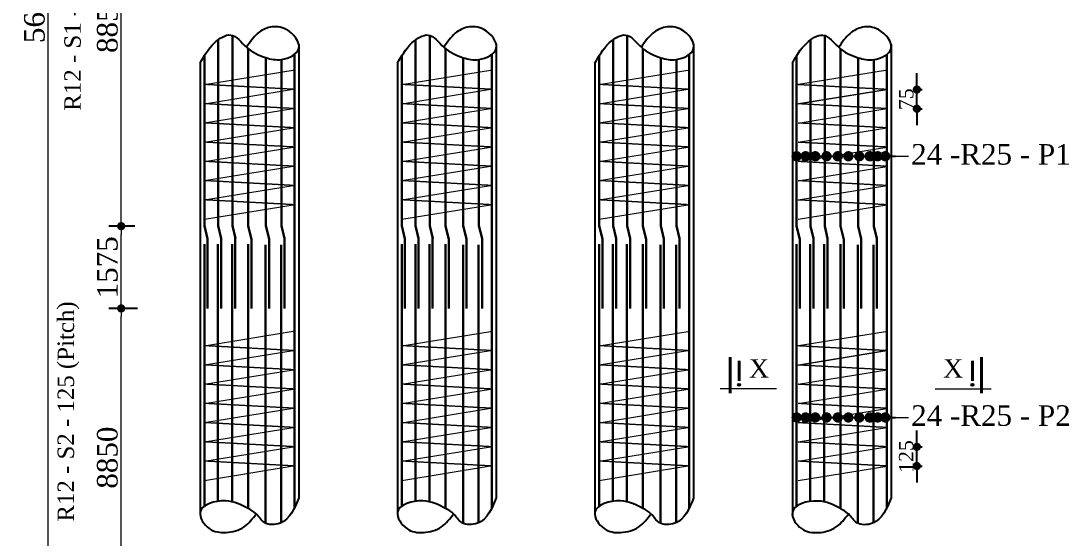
# Model space of a CAD drawing. Header units: millimetres. Extents: x -571543 to 35267, y -84886 to 197746.
# Drawn here: x -403498 to -390756, y 141440 to 147726 of the extents above; entities that cross this region are included whole.
import ezdxf

# ---------------------------------------------------------------- set-up
doc = ezdxf.new("R2010")
doc.units = ezdxf.units.MM
doc.header["$PDMODE"] = 2
doc.linetypes.add('DASHEDX2', pattern=[38.1, 25.4, -12.7])
doc.layers.get('Defpoints').update_dxf_attribs({"lineweight": 13})
for name, color, linetype, lineweight in [('Binder', 136, 'Continuous', 15), ('dim', 96, 'Continuous', 25), ('Dimision', 96, 'Continuous', 18), ('Reinf.', 12, 'Continuous', 30), ('Text', 7, 'Continuous', 15)]:
    doc.layers.add(name, color=color, linetype=linetype, lineweight=lineweight)
doc.layers.add('Pire Line', color=11, linetype='Continuous')
doc.styles.get("Standard").update_dxf_attribs({"font": 'times.ttf'})
doc.dimstyles.new('ISO-25', dxfattribs={"dimtxt": 175, "dimasz": 100, "dimexe": 65, "dimexo": 115.625, "dimgap": 40, "dimtad": 1, "dimtoh": 1, "dimdec": 0, "dimtxsty": 'Standard', "dimblk": 'DOT', "dimcen": 300, "dimclrd": 256, "dimclre": 256, "dimclrt": 256, "dimadec": 0, "dimazin": 0, "dimtfac": 1, "dimtdec": 0, "dimtix": 1, "dimtmove": 0, "dimatfit": 3, "dimldrblk": 'DOT', "dimfxl": 75, "dimlwd": -1, "dimarcsym": 0})

# ---------------------------------------------------------------- blocks, each defined once
blk = doc.blocks.new('_Dot')
at = {"color": 0, "linetype": 'ByBlock', "lineweight": -2}
blk.add_line((-0.5, 0), (-1, 0), dxfattribs=at)
at = {"color": 0, "linetype": 'ByBlock', "const_width": 0.5}
blk.add_lwpolyline([(-0.25, 0, 1), (0.25, 0, 1)], format="xyb", close=True, dxfattribs=at)
blk = doc.blocks.new('*D302')
at = {"layer": 'Defpoints', "color": 0, "ltscale": 3, "transparency": 16777216}
for p in [(-402279, 145231), (-401996, 145231), (-401965, 144231)]:
    blk.add_point(p, dxfattribs=at)
at = {"layer": 'Dimision', "color": 1, "lineweight": -2, "ltscale": 3, "transparency": 16777216}
for p, q in [((-402112, 145231), (-402429, 145231)), ((-402081, 144231), (-402429, 144231))]:
    blk.add_line(p, q, dxfattribs=at)
at = {"layer": 'Dimision', "ltscale": 3, "transparency": 16777216}
blk.add_line((-402279, 144331), (-402279, 145131), dxfattribs=at)
at = {"layer": 'Dimision', "ltscale": 3, "transparency": 16777216, "xscale": 100, "yscale": 100, "zscale": 100}
for p, rotation in [((-402279, 145231), 90), ((-402279, 144231), 270)]:
    blk.add_blockref('_Dot', p, dxfattribs=dict(at, rotation=rotation))
at = {"layer": 'Dimision', "ltscale": 3, "transparency": 16777216, "insert": (-402446, 144731), "char_height": 250, "attachment_point": 5, "rotation": 90}
blk.add_mtext('1575', dxfattribs=at)
blk = doc.blocks.new('*D304')
at = {"layer": 'Defpoints', "color": 0, "ltscale": 3, "transparency": 16777216}
for p in [(-402279, 144231), (-401965, 144231), (-401996, 140604)]:
    blk.add_point(p, dxfattribs=at)
at = {"layer": 'Dimision', "color": 1, "lineweight": -2, "ltscale": 3, "transparency": 16777216}
for p, q in [((-402081, 144231), (-402429, 144231)), ((-402112, 140604), (-402429, 140604))]:
    blk.add_line(p, q, dxfattribs=at)
at = {"layer": 'Dimision', "ltscale": 3, "transparency": 16777216}
blk.add_line((-402279, 140704), (-402279, 144131), dxfattribs=at)
at = {"layer": 'Dimision', "ltscale": 3, "transparency": 16777216, "xscale": 100, "yscale": 100, "zscale": 100}
for p, rotation in [((-402279, 144231), 90), ((-402279, 140604), 270)]:
    blk.add_blockref('_Dot', p, dxfattribs=dict(at, rotation=rotation))
at = {"layer": 'Dimision', "ltscale": 3, "transparency": 16777216, "insert": (-402446, 142417), "char_height": 250, "attachment_point": 5, "rotation": 90}
blk.add_mtext('8850', dxfattribs=at)
blk = doc.blocks.new('*D305')
at = {"layer": 'Defpoints', "color": 0, "ltscale": 3, "transparency": 16777216}
for p in [(-402279, 150196), (-401977, 150196), (-401996, 145231)]:
    blk.add_point(p, dxfattribs=at)
at = {"layer": 'Dimision', "color": 1, "lineweight": -2, "ltscale": 3, "transparency": 16777216}
for p, q in [((-402093, 150196), (-402429, 150196)), ((-402112, 145231), (-402429, 145231))]:
    blk.add_line(p, q, dxfattribs=at)
at = {"layer": 'Dimision', "ltscale": 3, "transparency": 16777216}
blk.add_line((-402279, 145331), (-402279, 150096), dxfattribs=at)
at = {"layer": 'Dimision', "ltscale": 3, "transparency": 16777216, "xscale": 100, "yscale": 100, "zscale": 100}
for p, rotation in [((-402279, 150196), 90), ((-402279, 145231), 270)]:
    blk.add_blockref('_Dot', p, dxfattribs=dict(at, rotation=rotation))
at = {"layer": 'Dimision', "ltscale": 3, "transparency": 16777216, "insert": (-402446, 147714), "char_height": 250, "attachment_point": 5, "rotation": 90}
blk.add_mtext('8850', dxfattribs=at)
blk = doc.blocks.new('*D309')
at = {"layer": 'Defpoints', "color": 0, "ltscale": 3, "transparency": 16777216}
for p in [(-403166, 162766), (-402779, 162766), (-402612, 133091)]:
    blk.add_point(p, dxfattribs=at)
at = {"layer": 'Dimision', "color": 1, "lineweight": -2, "ltscale": 3, "transparency": 16777216}
for p, q in [((-402894, 162766), (-403316, 162766)), ((-402728, 133091), (-403316, 133091))]:
    blk.add_line(p, q, dxfattribs=at)
at = {"layer": 'Dimision', "ltscale": 3, "transparency": 16777216}
blk.add_line((-403166, 133191), (-403166, 162666), dxfattribs=at)
at = {"layer": 'Dimision', "ltscale": 3, "transparency": 16777216, "xscale": 100, "yscale": 100, "zscale": 100}
for p, rotation in [((-403166, 162766), 90), ((-403166, 133091), 270)]:
    blk.add_blockref('_Dot', p, dxfattribs=dict(at, rotation=rotation))
at = {"layer": 'Dimision', "ltscale": 3, "transparency": 16777216, "insert": (-403333, 147929), "char_height": 250, "attachment_point": 5, "rotation": 90}
blk.add_mtext('56450', dxfattribs=at)
blk = doc.blocks.new('*D365')
at = {"layer": 'Defpoints', "color": 0, "ltscale": 3, "transparency": 16777216}
for p in [(-393015, 146892), (-392606, 146892), (-393029, 146659)]:
    blk.add_point(p, dxfattribs=at)
at = {"layer": 'Pire Line', "linetype": 'Continuous', "ltscale": 3, "transparency": 16777216}
for p, q in [((-392606, 146992), (-392606, 147092)), ((-392606, 146659), (-392606, 146892)), ((-392606, 146559), (-392606, 146459))]:
    blk.add_line(p, q, dxfattribs=at)
at = {"layer": 'Pire Line', "linetype": 'Continuous', "lineweight": -2, "ltscale": 3, "transparency": 16777216}
for p, q in [((-392641, 146892), (-392541, 146892)), ((-392641, 146659), (-392541, 146659))]:
    blk.add_line(p, q, dxfattribs=at)
at = {"layer": 'Pire Line', "ltscale": 3, "transparency": 16777216, "xscale": 100, "yscale": 100, "zscale": 100}
for p, rotation in [((-392606, 146892), 270), ((-392606, 146659), 90)]:
    blk.add_blockref('_Dot', p, dxfattribs=dict(at, rotation=rotation))
at = {"layer": 'Pire Line', "ltscale": 3, "transparency": 16777216, "insert": (-392735, 146775), "char_height": 175, "attachment_point": 5, "rotation": 90}
blk.add_mtext('75', dxfattribs=at)
blk = doc.blocks.new('*D368')
at = {"layer": 'Defpoints', "color": 0, "ltscale": 3, "transparency": 16777216}
for p in [(-393015, 142548), (-392606, 142548), (-393029, 142315)]:
    blk.add_point(p, dxfattribs=at)
at = {"layer": 'Pire Line', "linetype": 'Continuous', "ltscale": 3, "transparency": 16777216}
for p, q in [((-392606, 142648), (-392606, 142748)), ((-392606, 142315), (-392606, 142548)), ((-392606, 142215), (-392606, 142115))]:
    blk.add_line(p, q, dxfattribs=at)
at = {"layer": 'Pire Line', "linetype": 'Continuous', "lineweight": -2, "ltscale": 3, "transparency": 16777216}
for p, q in [((-392641, 142548), (-392541, 142548)), ((-392641, 142315), (-392541, 142315))]:
    blk.add_line(p, q, dxfattribs=at)
at = {"layer": 'Pire Line', "ltscale": 3, "transparency": 16777216, "xscale": 100, "yscale": 100, "zscale": 100}
for p, rotation in [((-392606, 142548), 270), ((-392606, 142315), 90)]:
    blk.add_blockref('_Dot', p, dxfattribs=dict(at, rotation=rotation))
at = {"layer": 'Pire Line', "ltscale": 3, "transparency": 16777216, "insert": (-392735, 142431), "char_height": 175, "attachment_point": 5, "rotation": 90}
blk.add_mtext('125', dxfattribs=at)

msp = doc.modelspace()

# ---------------------------------------------------------------- hatches: boundary and pattern name
at = {"layer": 'Text'}
for points in [[(-394766.8, 143320.4, 1), (-394766.8, 143284.6, 1)], [(-391930.1, 143320.4, -1), (-391930.1, 143284.6, -1)]]:
    msp.add_hatch(color=256, dxfattribs=at).paths.add_polyline_path(points)

# ---------------------------------------------------------------- linework, layer by layer
at = {"layer": 'Binder', "ltscale": 5}
for p, q in [((-401268.1, 146953.6), (-400189.3, 147128.8)), ((-398868.2, 146953.5), (-397789.4, 147128.6)), ((-396468.2, 146953.5), (-395389.4, 147128.6)), ((-394068.1, 146952.5), (-392989.3, 147127.7)), ((-401268.1, 146719.8), (-400189.3, 146895)), ((-398868.2, 146719.7), (-397789.4, 146894.8)), ((-396468.2, 146719.7), (-395389.4, 146894.8)), ((-394068.1, 146718.7), (-392989.3, 146893.9)), ((-394051, 146718.7), (-392972.2, 146893.9)), ((-401268.1, 146486), (-400189.3, 146661.1)), ((-398868.2, 146485.9), (-397789.4, 146661)), ((-396468.2, 146485.9), (-395389.4, 146661)), ((-394051, 146484.9), (-392972.2, 146660.1)), ((-401268.1, 146252.2), (-400189.3, 146427.3)), ((-398868.2, 146252.1), (-397789.4, 146427.2)), ((-396468.2, 146252.1), (-395389.4, 146427.2)), ((-394051, 146251.1), (-392972.2, 146426.3)), ((-401268.1, 146018.4), (-400189.3, 146193.5)), ((-398868.2, 146018.3), (-397789.4, 146193.4)), ((-396468.2, 146018.3), (-395389.4, 146193.4)), ((-394051, 146017.3), (-392972.2, 146192.4)), ((-401268.1, 145784.6), (-400189.3, 145959.7)), ((-398868.2, 145784.5), (-397789.4, 145959.6)), ((-396468.2, 145784.5), (-395389.4, 145959.6)), ((-394051, 145783.5), (-392972.2, 145958.6)), ((-401268.1, 145550.8), (-400189.3, 145725.9)), ((-398868.2, 145550.6), (-397789.4, 145725.8)), ((-396468.2, 145550.6), (-395389.4, 145725.8)), ((-394051, 145549.7), (-392972.2, 145724.8)), ((-401268.1, 145317), (-400189.3, 145492.1)), ((-398868.2, 145316.8), (-397789.4, 145492)), ((-396468.2, 145316.8), (-395389.4, 145492)), ((-394051, 145315.9), (-392972.2, 145491)), ((-401268.1, 143777.6), (-400189.3, 143952.7)), ((-398868.2, 143777.5), (-397789.4, 143952.6)), ((-396468.2, 143777.5), (-395389.4, 143952.6)), ((-394068.1, 143776.5), (-392989.3, 143951.7)), ((-401268.1, 143543.8), (-400189.3, 143718.9)), ((-398868.2, 143543.7), (-397789.4, 143718.8)), ((-396468.2, 143543.7), (-395389.4, 143718.8)), ((-394068.1, 143542.7), (-392989.3, 143717.8)), ((-394051, 143542.7), (-392972.2, 143717.8)), ((-401268.1, 143310), (-400189.3, 143485.1)), ((-398868.2, 143309.9), (-397789.4, 143485)), ((-396468.2, 143309.9), (-395389.4, 143485)), ((-394051, 143308.9), (-392972.2, 143484)), ((-401268.1, 143076.2), (-400189.3, 143251.3)), ((-398868.2, 143076), (-397789.4, 143251.2)), ((-396468.2, 143076), (-395389.4, 143251.2)), ((-394051, 143075.1), (-392972.2, 143250.2)), ((-401268.1, 142842.4), (-400189.3, 143017.5)), ((-398868.2, 142842.2), (-397789.4, 143017.4)), ((-396468.2, 142842.2), (-395389.4, 143017.4)), ((-394051, 142841.3), (-392972.2, 143016.4)), ((-401268.1, 142608.5), (-400189.3, 142783.7)), ((-398868.2, 142608.4), (-397789.4, 142783.6)), ((-396468.2, 142608.4), (-395389.4, 142783.6)), ((-394051, 142607.5), (-392972.2, 142782.6)), ((-401268.1, 142374.7), (-400189.3, 142549.9)), ((-398868.2, 142374.6), (-397789.4, 142549.8)), ((-396468.2, 142374.6), (-395389.4, 142549.8)), ((-394051, 142373.7), (-392972.2, 142548.8)), ((-401268.1, 142140.9), (-400189.3, 142316.1)), ((-398868.2, 142140.8), (-397789.4, 142316)), ((-396468.2, 142140.8), (-395389.4, 142316)), ((-394051, 142139.8), (-392972.2, 142315))]:
    msp.add_line(p, q, dxfattribs=at)
at = {"layer": 'Binder', "linetype": 'DASHEDX2', "ltscale": 0.007}
for p, q in [((-400189.3, 146895), (-401268.1, 146953.6)), ((-397789.4, 146894.8), (-398868.2, 146953.5)), ((-395389.4, 146894.8), (-396468.2, 146953.5)), ((-392989.3, 146893.9), (-394068.1, 146952.5)), ((-400189.3, 146661.1), (-401268.1, 146719.8)), ((-397789.4, 146661), (-398868.2, 146719.7)), ((-395389.4, 146661), (-396468.2, 146719.7)), ((-392972.2, 146660.1), (-394051, 146718.7)), ((-400189.3, 146427.3), (-401268.1, 146486)), ((-397789.4, 146427.2), (-398868.2, 146485.9)), ((-395389.4, 146427.2), (-396468.2, 146485.9)), ((-392972.2, 146426.3), (-394051, 146484.9)), ((-400189.3, 146193.5), (-401268.1, 146252.2)), ((-397789.4, 146193.4), (-398868.2, 146252.1)), ((-395389.4, 146193.4), (-396468.2, 146252.1)), ((-392972.2, 146192.4), (-394051, 146251.1)), ((-400189.3, 145959.7), (-401268.1, 146018.4)), ((-397789.4, 145959.6), (-398868.2, 146018.3)), ((-395389.4, 145959.6), (-396468.2, 146018.3)), ((-392972.2, 145958.6), (-394051, 146017.3)), ((-400189.3, 145725.9), (-401268.1, 145784.6)), ((-397789.4, 145725.8), (-398868.2, 145784.5)), ((-395389.4, 145725.8), (-396468.2, 145784.5)), ((-392972.2, 145724.8), (-394051, 145783.5)), ((-400189.3, 145492.1), (-401268.1, 145550.8)), ((-397789.4, 145492), (-398868.2, 145550.6)), ((-395389.4, 145492), (-396468.2, 145550.6)), ((-392972.2, 145491), (-394051, 145549.7)), ((-400189.3, 143718.9), (-401268.1, 143777.6)), ((-397789.4, 143718.8), (-398868.2, 143777.5)), ((-395389.4, 143718.8), (-396468.2, 143777.5)), ((-392989.3, 143717.8), (-394068.1, 143776.5)), ((-400189.3, 143485.1), (-401268.1, 143543.8)), ((-397789.4, 143485), (-398868.2, 143543.7)), ((-395389.4, 143485), (-396468.2, 143543.7)), ((-392972.2, 143484), (-394051, 143542.7)), ((-400189.3, 143251.3), (-401268.1, 143310)), ((-397789.4, 143251.2), (-398868.2, 143309.9)), ((-395389.4, 143251.2), (-396468.2, 143309.9)), ((-392972.2, 143250.2), (-394051, 143308.9)), ((-400189.3, 143017.5), (-401268.1, 143076.2)), ((-397789.4, 143017.4), (-398868.2, 143076)), ((-395389.4, 143017.4), (-396468.2, 143076)), ((-392972.2, 143016.4), (-394051, 143075.1)), ((-400189.3, 142783.7), (-401268.1, 142842.4)), ((-397789.4, 142783.6), (-398868.2, 142842.2)), ((-395389.4, 142783.6), (-396468.2, 142842.2)), ((-392972.2, 142782.6), (-394051, 142841.3)), ((-400189.3, 142549.9), (-401268.1, 142608.5)), ((-397789.4, 142549.8), (-398868.2, 142608.4)), ((-395389.4, 142549.8), (-396468.2, 142608.4)), ((-392972.2, 142548.8), (-394051, 142607.5)), ((-400189.3, 142316.1), (-401268.1, 142374.7)), ((-397789.4, 142316), (-398868.2, 142374.6)), ((-395389.4, 142316), (-396468.2, 142374.6)), ((-392972.2, 142315), (-394051, 142373.7))]:
    msp.add_line(p, q, dxfattribs=at)
at = {"layer": 'dim', "ltscale": 30}
for points in [[(-401319.8, 147213.7), (-401145.4, 147458.5), (-400947.7, 147555.1), (-400755.5, 147407), (-400519.9, 147279.9), (-400329.3, 147257.7), (-400119.7, 147390.7), (-400272, 147621.5), (-400467.9, 147650.1), (-400617.6, 147576.2), (-400755.5, 147407)], [(-398919.9, 147213.6), (-398745.4, 147458.4), (-398547.8, 147555), (-398355.5, 147406.9), (-398120, 147279.7), (-397929.3, 147257.6), (-397719.8, 147390.6), (-397872.1, 147621.4), (-398067.9, 147650), (-398217.6, 147576.1), (-398355.5, 147406.9)], [(-396519.9, 147213.6), (-396345.4, 147458.4), (-396147.8, 147555), (-395955.5, 147406.9), (-395720, 147279.7), (-395529.3, 147257.6), (-395319.8, 147390.6), (-395472.1, 147621.4), (-395667.9, 147650), (-395817.6, 147576.1), (-395955.5, 147406.9)], [(-394119.8, 147212.6), (-393945.4, 147457.4), (-393747.7, 147554), (-393555.5, 147405.9), (-393319.9, 147278.8), (-393129.3, 147256.7), (-392919.7, 147389.6), (-393072, 147620.4), (-393267.9, 147649), (-393417.6, 147575.1), (-393555.5, 147405.9)], [(-400119.7, 141929.7), (-400347.3, 141619.8), (-400537.2, 141627.2), (-400638.4, 141733.2), (-400735.7, 141799.1), (-401010, 141890.9), (-401319.7, 141753.6), (-401207.6, 141554.8), (-401004.7, 141507.1), (-400785.6, 141575.8), (-400638.4, 141733.2)], [(-397719.8, 141929.5), (-397947.4, 141619.7), (-398137.2, 141627.1), (-398238.4, 141733.1), (-398335.8, 141799), (-398610, 141890.8), (-398919.8, 141753.4), (-398807.6, 141554.7), (-398604.8, 141507), (-398385.7, 141575.7), (-398238.4, 141733.1)], [(-395319.8, 141929.5), (-395547.4, 141619.7), (-395737.2, 141627.1), (-395838.4, 141733.1), (-395935.8, 141799), (-396210, 141890.8), (-396519.8, 141753.4), (-396407.6, 141554.7), (-396204.8, 141507), (-395985.7, 141575.7), (-395838.4, 141733.1)], [(-392919.7, 141928.6), (-393147.3, 141618.7), (-393337.2, 141626.2), (-393438.4, 141732.2), (-393535.7, 141798), (-393810, 141889.8), (-394119.7, 141752.5), (-394007.6, 141553.8), (-393804.7, 141506), (-393585.6, 141574.7), (-393438.4, 141732.2)]]:
    msp.add_spline(points, degree=3, dxfattribs=at)
at = {"layer": 'Dimision', "ltscale": 5}
for p, q in [((-400324.7, 147598.2), (-400324.7, 147598.2)), ((-400324.7, 147598.2), (-400324.7, 147598.2)), ((-397924.8, 147598.1), (-397924.8, 147598.1)), ((-397924.8, 147598.1), (-397924.8, 147598.1)), ((-395524.8, 147598.1), (-395524.8, 147598.1)), ((-395524.8, 147598.1), (-395524.8, 147598.1)), ((-392705.8, 146081.4), (-392705.8, 146081.4)), ((-392705.8, 146081.4), (-392705.8, 146081.4)), ((-392705.8, 142905.3), (-392705.8, 142905.3)), ((-392705.8, 142905.3), (-392705.8, 142905.3))]:
    msp.add_line(p, q, dxfattribs=at)
at = {"layer": 'Pire Line', "ltscale": 3}
for p, q in [((-400119.7, 147443), (-400119.7, 141929.7)), ((-397719.8, 147442.9), (-397719.8, 141929.5)), ((-395319.8, 147442.9), (-395319.8, 141929.5)), ((-392919.7, 147441.9), (-392919.7, 146344.6)), ((-392919.7, 147441.9), (-392919.7, 141928.6)), ((-401319.7, 147213.9), (-401319.7, 141717.8)), ((-398919.8, 147213.8), (-398919.8, 141717.7)), ((-396519.8, 147213.8), (-396519.8, 141717.7)), ((-394119.7, 147212.8), (-394119.7, 146312.5)), ((-394119.7, 147212.8), (-394119.7, 141716.7))]:
    msp.add_line(p, q, dxfattribs=at)
at = {"layer": 'Reinf.', "ltscale": 5}
for p, q in [((-400926.9, 145234), (-400926.9, 147550.3)), ((-398526.9, 145233.8), (-398526.9, 147550.1)), ((-396126.9, 145233.8), (-396126.9, 147550.1)), ((-393726.9, 145232.9), (-393726.9, 147549.2)), ((-401099.9, 145234), (-401099.9, 147497.3)), ((-398699.9, 145233.8), (-398699.9, 147497.2)), ((-396299.9, 145233.8), (-396299.9, 147497.2)), ((-393899.9, 145232.9), (-393899.9, 147496.3)), ((-400736.1, 145234), (-400736.1, 147390.4)), ((-398336.1, 145233.8), (-398336.1, 147390.3)), ((-395936.1, 145233.8), (-395936.1, 147390.3)), ((-393536.1, 145232.9), (-393536.1, 147389.3)), ((-400519.9, 145234), (-400519.9, 147279.9)), ((-398120, 145233.8), (-398120, 147279.7)), ((-395720, 145233.8), (-395720, 147279.7)), ((-393319.9, 145232.9), (-393319.9, 147278.8)), ((-401268.1, 145234), (-401229.3, 145075.4)), ((-401099.9, 145234), (-401063.6, 145082)), ((-400926.9, 145234), (-400890.6, 145082)), ((-400736.1, 145234), (-400695.2, 145070.2)), ((-400519.9, 145234), (-400481.8, 145077.2)), ((-400329.3, 145234), (-400292.4, 145080.4)), ((-398868.2, 145233.8), (-398829.4, 145075.2)), ((-398699.9, 145233.8), (-398663.6, 145081.8)), ((-398526.9, 145233.8), (-398490.6, 145081.8)), ((-398336.1, 145233.8), (-398295.3, 145070.1)), ((-398120, 145233.8), (-398081.8, 145077.1)), ((-397929.3, 145233.8), (-397892.4, 145080.3)), ((-396468.2, 145233.8), (-396429.4, 145075.2)), ((-396299.9, 145233.8), (-396263.6, 145081.8)), ((-396126.9, 145233.8), (-396090.6, 145081.8)), ((-395936.1, 145233.8), (-395895.3, 145070.1)), ((-395720, 145233.8), (-395681.8, 145077.1)), ((-395529.3, 145233.8), (-395492.4, 145080.3)), ((-394068.1, 145232.9), (-394029.3, 145074.3)), ((-393899.9, 145232.9), (-393863.6, 145080.9)), ((-393726.9, 145232.9), (-393690.6, 145080.9)), ((-393536.1, 145232.9), (-393495.2, 145069.1)), ((-393319.9, 145232.9), (-393281.8, 145076.1)), ((-393129.3, 145232.9), (-393092.4, 145079.3)), ((-401229.3, 144231), (-401229.3, 145075.4)), ((-401063.6, 144231), (-401063.6, 145082)), ((-400892.5, 144231), (-400892.5, 145087.1)), ((-400736.1, 141799.3), (-400736.1, 145013.4)), ((-400695.2, 144231), (-400695.2, 145070.2)), ((-400481.8, 144231), (-400481.8, 145077.2)), ((-400292.4, 144231), (-400292.4, 145080.4)), ((-398829.4, 144231), (-398829.4, 145075.2)), ((-398663.6, 144231), (-398663.6, 145081.8)), ((-398492.6, 144231), (-398492.6, 145087)), ((-398336.1, 141799.2), (-398336.1, 145013.3)), ((-398295.3, 144231), (-398295.3, 145070.1)), ((-398081.8, 144231), (-398081.8, 145077.1)), ((-397892.4, 144231), (-397892.4, 145080.3)), ((-396429.4, 144231), (-396429.4, 145075.2)), ((-396263.6, 144231), (-396263.6, 145081.8)), ((-396092.6, 144231), (-396092.6, 145087)), ((-395936.1, 141799.2), (-395936.1, 145013.3)), ((-395895.3, 144231), (-395895.3, 145070.1)), ((-395681.8, 144231), (-395681.8, 145077.1)), ((-395492.4, 144231), (-395492.4, 145080.3)), ((-394029.3, 144231), (-394029.3, 145074.3)), ((-393863.6, 144231), (-393863.6, 145080.9)), ((-393692.5, 144231), (-393692.5, 145086)), ((-393536.1, 141798.2), (-393536.1, 145012.3)), ((-393495.2, 144231), (-393495.2, 145069.1)), ((-393281.8, 144231), (-393281.8, 145076.1)), ((-393092.4, 144231), (-393092.4, 145079.3))]:
    msp.add_line(p, q, dxfattribs=at)
for points in [[(-401268.1, 145234), (-401268.1, 147303.1)], [(-400172.2, 141807.1), (-400172.2, 147319.7)], [(-398868.2, 145233.8), (-398868.2, 147302.9)], [(-397772.2, 141807), (-397772.2, 147319.6)], [(-396468.2, 145233.8), (-396468.2, 147302.9)], [(-395372.2, 141807), (-395372.2, 147319.6)], [(-394068.1, 145232.9), (-394068.1, 147302)], [(-392972.2, 141806), (-392972.2, 147318.6)], [(-400329.3, 145234), (-400329.3, 147257.7)], [(-397929.3, 145233.8), (-397929.3, 147257.6)], [(-395529.3, 145233.8), (-395529.3, 147257.6)], [(-393129.3, 145232.9), (-393129.3, 147256.7)], [(-401268.1, 141827.5), (-401268.1, 145013.4)], [(-401102.4, 141886.1), (-401102.4, 145013.4)], [(-400931.4, 141880.9), (-400931.4, 145013.4)], [(-400522.9, 141619.6), (-400522.9, 145005.5)], [(-400333.5, 141619.6), (-400333.5, 145005.5)], [(-398868.2, 141827.4), (-398868.2, 145013.3)], [(-398702.5, 141885.9), (-398702.5, 145013.3)], [(-398531.4, 141880.8), (-398531.4, 145013.3)], [(-398123, 141619.5), (-398123, 145005.3)], [(-397933.6, 141619.5), (-397933.6, 145005.3)], [(-396468.2, 141827.4), (-396468.2, 145013.3)], [(-396302.5, 141885.9), (-396302.5, 145013.3)], [(-396131.4, 141880.8), (-396131.4, 145013.3)], [(-395723, 141619.5), (-395723, 145005.3)], [(-395533.6, 141619.5), (-395533.6, 145005.3)], [(-394068.1, 141826.4), (-394068.1, 145012.3)], [(-393902.4, 141885), (-393902.4, 145012.3)], [(-393731.4, 141879.9), (-393731.4, 145012.3)], [(-393322.9, 141618.6), (-393322.9, 145004.4)], [(-393133.5, 141618.6), (-393133.5, 145004.4)]]:
    msp.add_lwpolyline(points, dxfattribs=at)
at = {"layer": 'Text'}
for p, q in [((-394311.5, 143254.3), (-394995.7, 143254.3)), ((-392385.3, 143254.3), (-391701.2, 143254.3))]:
    msp.add_line(p, q, dxfattribs=at)
at = {"layer": 'Text', "const_width": 35.9}
for points in [[(-394877, 143199.5), (-394877, 143641.8)], [(-394766.8, 143348), (-394766.8, 143597.5)], [(-391930.1, 143348), (-391930.1, 143597.5)], [(-391819.8, 143199.5), (-391819.8, 143641.8)]]:
    msp.add_lwpolyline(points, dxfattribs=at)
at = {"layer": 'Text'}
for centre in [(-394766.8, 143302.5), (-391930.1, 143302.5)]:
    msp.add_circle(centre, 17.9, dxfattribs=at)

# ---------------------------------------------------------------- texts
at = {"layer": 'Dimision', "ltscale": 3, "char_height": 200, "attachment_point": 5, "rotation": 90}
for s, insert in [('R12 - S1 - 75 (Pitch)', (-402838.4, 147898.1)), ('R12 - S2 - 125 (Pitch)', (-402920.1, 142978))]:
    msp.add_mtext(s, dxfattribs=dict(at, insert=insert))
at = {"layer": 'Text'}
for s, height, p in [('24 -R25 - P1', 250, (-392675.8, 145979.4)), ('X', 224.2, (-394647.5, 143389.2)), ('X', 224.2, (-392287, 143389.2)), ('24 -R25 - P2', 250, (-392675.8, 142803.4))]:
    msp.add_text(s, height=height, dxfattribs=at).set_placement(p)

# ---------------------------------------------------------------- dimensions: what is measured, and where the dimension line sits
at = {"layer": 'Dimision', "ltscale": 3}
for base, p1, p2, text, picture, middle in [((-403166.3, 162766.1), (-402612.1, 133091.4), (-402778.9, 162766.1), '56450', '*D309', (-403333.5, 147928.8)), ((-402278.8, 150196.2), (-401996.2, 145231.2), (-401977.3, 150196.2), '8850', '*D305', (-402445.9, 147713.7)), ((-402278.8, 145231.2), (-401965.5, 144231), (-401996.2, 145231.2), '1575', '*D302', (-402446.3, 144731.1)), ((-402278.8, 144231), (-401996.2, 140603.7), (-401965.5, 144231), '8850', '*D304', (-402445.9, 142417.4))]:
    dim = msp.add_linear_dim(base=base, p1=p1, p2=p2, angle=90, text=text, dimstyle='ISO-25', override={"dimtxt": 250, "dimexe": 150, "dimclre": 1}, dxfattribs=at)
    dim.commit()
    dim.dimension.update_dxf_attribs({"geometry": picture, "text_midpoint": middle})
at = {"layer": 'Pire Line', "ltscale": 3}
for base, p1, p2, text, picture, middle in [((-392606, 146891.7), (-393029.2, 146658.8), (-393014.6, 146891.7), '75', '*D365', (-392735.3, 146775.2)), ((-392606, 142547.7), (-393029.2, 142314.8), (-393014.6, 142547.7), '125', '*D368', (-392735, 142431.2))]:
    dim = msp.add_linear_dim(base=base, p1=p1, p2=p2, angle=90, text=text, dimstyle='ISO-25', override={"dimfxl": 35, "dimfxlon": 1, "dimarcsym": 2}, dxfattribs=at)
    dim.commit()
    dim.dimension.update_dxf_attribs({"geometry": picture, "text_midpoint": middle})

# ---------------------------------------------------------------- leaders
at = {"layer": 'Dimision', "ltscale": 5}
for points in [[(-394068.1, 146081.4), (-393206.1, 146081.4)], [(-393958.5, 146081.4), (-393096.5, 146081.4)], [(-393840.8, 146081.4), (-392978.8, 146081.4)], [(-393703.6, 146081.4), (-392841.5, 146081.4)], [(-393567.8, 146081.4), (-392705.8, 146081.4)], [(-393438.5, 146081.4), (-392705.8, 146081.4)], [(-393306, 146081.4), (-392705.8, 146081.4)], [(-393180.1, 146081.4), (-392705.8, 146081.4)], [(-393174, 146081.4), (-392705.8, 146081.4)], [(-393174, 146081.4), (-392705.8, 146081.4)], [(-393082, 146081.4), (-392705.8, 146081.4)], [(-393082, 146081.4), (-392705.8, 146081.4)], [(-392990, 146081.4), (-392705.8, 146081.4)], [(-394068.1, 142905.3), (-393206.1, 142905.3)], [(-393958.5, 142905.3), (-393096.5, 142905.3)], [(-393840.8, 142905.3), (-392978.8, 142905.3)], [(-393703.6, 142905.3), (-392841.5, 142905.3)], [(-393567.8, 142905.3), (-392705.8, 142905.3)], [(-393438.5, 142905.3), (-392705.8, 142905.3)], [(-393306, 142905.3), (-392705.8, 142905.3)], [(-393180.1, 142905.3), (-392705.8, 142905.3)], [(-393174, 142905.3), (-392705.8, 142905.3)], [(-393174, 142905.3), (-392705.8, 142905.3)], [(-393082, 142905.3), (-392705.8, 142905.3)], [(-393082, 142905.3), (-392705.8, 142905.3)], [(-392990, 142905.3), (-392705.8, 142905.3)]]:
    msp.add_leader(points, dimstyle='ISO-25', override={"dimasz": 125, "dimtad": 0}, dxfattribs=at)

doc.saveas('drawing.dxf')
